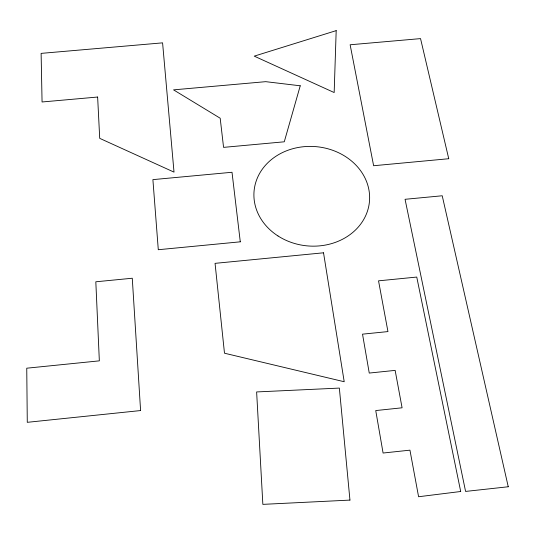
<?xml version="1.0" encoding="UTF-8"?>
<svg xmlns="http://www.w3.org/2000/svg" width="535" height="535" viewBox="0 0 535 535"><rect width="100%" height="100%" fill="white"/><g stroke="black" fill="none" stroke-linecap="round" stroke-linejoin="round"><path stroke-width="0.8" d="M336.187 30.635L334.168 92.548L254.232 56.142L336.187 30.635M300.242 85.794L284.272 141.802L223.57 147.372L220.186 118.222L173.547 89.86L265.714 81.668L300.242 85.794M460.702 491.498L418.591 496.741L409.944 450.162L383.087 453.031L375.737 410.566L402.086 407.797L395.144 370.387L369.25 373.062L362.523 334.161L387.949 331.586L378.533 280.835L416.752 277.063L460.702 491.498M508.25 486.763L465.584 491.424L405.062 199.301L442.224 195.77L508.25 486.763M140.591 410.559L27.278 422.322L26.75 368.2L99.343 360.851L95.819 281.791L132.272 278.233L140.591 410.559M323.528 252.801L215.057 263.347L224.486 353.214L344.206 381.736L323.528 252.801M240.282 241.82L158.293 249.718L152.896 179.626L232.009 172.27L240.282 241.82M448.745 158.721L373.624 165.73L350.131 44.773L420.543 38.614L448.745 158.721M97.637 97.036L42.064 101.978L41.115 53.38L162.587 42.853L174.015 172.123L99.711 138.351L97.637 97.036M349.95 500.098L262.852 504.365L256.626 391.941L339.35 388.082L349.95 500.098M277.999 235.962A57.927 49.809 5.3 0 0 369.344 202.618A57.927 49.809 5.3 0 0 287.95 150.261A57.927 49.809 5.3 0 0 277.999 235.962"/></g></svg>
